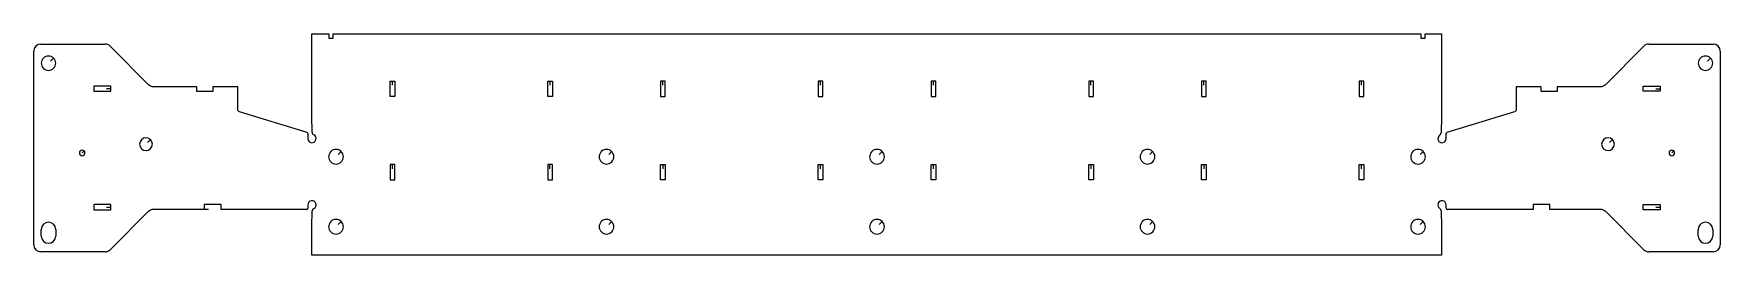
# Model space of a CAD drawing. Extents: x 14 to 1209, y 167 to 324.
import ezdxf

# ---------------------------------------------------------------- set-up
doc = ezdxf.new("R2010")
doc.units = 0

msp = doc.modelspace()

# ---------------------------------------------------------------- linework, layer by layer
for p, q in [((211, 265.05), (211, 323.58)), ((211, 323.58), (223.05, 323.58)), ((223.05, 323.58), (223.05, 320.43)), ((226.05, 320.43), (226.05, 323.58)), ((226.05, 323.58), (996.45, 323.58)), ((996.45, 323.58), (996.45, 320.43)), ((999.45, 320.43), (999.45, 323.58)), ((999.45, 323.58), (1011, 323.58)), ((1011, 323.58), (1011, 265.05)), ((13.95, 174.2), (13.95, 311.2)), ((19, 316.25), (64.47, 316.25)), ((68.04, 314.77), (95.12, 287.7)), ((223.05, 320.43), (226.05, 320.43)), ((996.45, 320.43), (999.45, 320.43)), ((1127.37, 287.7), (1154.45, 314.77)), ((1158.02, 316.25), (1203.49, 316.25)), ((1208.54, 311.2), (1208.54, 174.2)), ((25.88, 304.26), (27.97, 306.34)), ((1199.58, 304.26), (1201.66, 306.34)), ((266.4, 279.15), (266.4, 290.05)), ((266.4, 290.05), (268.05, 290.05)), ((268.1, 287.1), (268.1, 290.05)), ((268.1, 290.05), (269.7, 290.05)), ((269.7, 290.05), (269.7, 279.15)), ((378, 279.15), (378, 290.05)), ((378, 290.05), (379.65, 290.05)), ((379.7, 287.1), (379.7, 290.05)), ((379.7, 290.05), (381.3, 290.05)), ((381.3, 290.05), (381.3, 279.15)), ((459.6, 290.05), (458, 290.05)), ((458, 290.05), (458, 279.15)), ((459.6, 287.1), (459.6, 290.05)), ((461.3, 290.05), (459.65, 290.05)), ((461.3, 279.15), (461.3, 290.05)), ((571.2, 290.05), (569.6, 290.05)), ((569.6, 290.05), (569.6, 279.15)), ((571.2, 287.1), (571.2, 290.05)), ((572.9, 290.05), (571.25, 290.05)), ((572.9, 279.15), (572.9, 290.05)), ((651.2, 290.05), (649.6, 290.05)), ((649.6, 290.05), (649.6, 279.15)), ((651.2, 287.1), (651.2, 290.05)), ((652.9, 290.05), (651.25, 290.05)), ((652.9, 279.15), (652.9, 290.05)), ((762.8, 290.05), (761.2, 290.05)), ((761.2, 290.05), (761.2, 279.15)), ((762.8, 287.1), (762.8, 290.05)), ((764.5, 290.05), (762.85, 290.05)), ((764.5, 279.15), (764.5, 290.05)), ((842.8, 290.05), (841.2, 290.05)), ((841.2, 290.05), (841.2, 279.15)), ((842.8, 287.1), (842.8, 290.05)), ((844.5, 290.05), (842.85, 290.05)), ((844.5, 279.15), (844.5, 290.05)), ((954.4, 290.05), (952.8, 290.05)), ((952.8, 290.05), (952.8, 279.15)), ((954.4, 287.1), (954.4, 290.05)), ((956.1, 290.05), (954.45, 290.05)), ((956.1, 279.15), (956.1, 290.05)), ((68.5, 286.5), (56.6, 286.5)), ((56.6, 286.5), (56.6, 282.85)), ((56.6, 282.85), (68.5, 282.85)), ((65.55, 284.72), (68.5, 284.72)), ((68.5, 284.72), (68.5, 286.5)), ((68.5, 282.85), (68.5, 284.68)), ((98.62, 286.25), (129.2, 286.25)), ((129.2, 286.25), (129.2, 282.85)), ((129.2, 282.85), (141.1, 282.85)), ((141.1, 282.85), (141.1, 286.25)), ((141.1, 286.25), (158.2, 286.25)), ((158.2, 286.25), (158.2, 270.37)), ((269.7, 279.15), (266.4, 279.15)), ((381.3, 279.15), (378, 279.15)), ((458, 279.15), (461.3, 279.15)), ((569.6, 279.15), (572.9, 279.15)), ((649.6, 279.15), (652.9, 279.15)), ((761.2, 279.15), (764.5, 279.15)), ((841.2, 279.15), (844.5, 279.15)), ((952.8, 279.15), (956.1, 279.15)), ((1064.3, 270.37), (1064.3, 286.25)), ((1064.3, 286.25), (1081.4, 286.25)), ((1081.4, 286.25), (1081.4, 282.85)), ((1081.4, 282.85), (1093.3, 282.85)), ((1093.3, 282.85), (1093.3, 286.25)), ((1093.3, 286.25), (1123.87, 286.25)), ((1154, 282.85), (1154, 286.5)), ((1154, 286.5), (1165.9, 286.5)), ((1165.9, 282.85), (1154, 282.85)), ((1162.95, 284.62), (1165.9, 284.62)), ((1165.9, 286.5), (1165.9, 284.68)), ((1165.9, 284.62), (1165.9, 282.85)), ((159.57, 268.5), (207.35, 253.9)), ((211.19, 253.82), (211, 265.05)), ((1011, 265.05), (1010.8, 253.53)), ((1015.14, 253.9), (1062.92, 268.5)), ((208.1, 252.89), (208.1, 249.36)), ((1014.4, 249.36), (1014.4, 252.89)), ((48.21, 239.24), (49.59, 240.61)), ((94.52, 246.55), (96.61, 248.63)), ((229.6, 238.12), (231.69, 240.21)), ((421.2, 238.12), (423.29, 240.21)), ((612.8, 238.12), (614.89, 240.21)), ((804.4, 238.12), (806.49, 240.21)), ((996, 238.12), (998.09, 240.21)), ((1130.12, 246.55), (1132.21, 248.63)), ((1174.2, 239.24), (1175.58, 240.61)), ((268, 230.95), (266.4, 230.95)), ((266.4, 230.95), (266.4, 220.05)), ((268, 228), (268, 230.95)), ((269.7, 230.95), (268.05, 230.95)), ((269.7, 220.05), (269.7, 230.95)), ((379.6, 230.95), (378, 230.95)), ((378, 230.95), (378, 220.05)), ((379.6, 228), (379.6, 230.95)), ((381.3, 230.95), (379.65, 230.95)), ((381.3, 220.05), (381.3, 230.95)), ((458, 220.05), (458, 230.95)), ((458, 230.95), (459.65, 230.95)), ((459.7, 228), (459.7, 230.95)), ((459.7, 230.95), (461.3, 230.95)), ((461.3, 230.95), (461.3, 220.05)), ((569.6, 220.05), (569.6, 230.95)), ((569.6, 230.95), (571.25, 230.95)), ((571.3, 228), (571.3, 230.95)), ((571.3, 230.95), (572.9, 230.95)), ((572.9, 230.95), (572.9, 220.05)), ((649.6, 220.05), (649.6, 230.95)), ((649.6, 230.95), (651.25, 230.95)), ((651.3, 228), (651.3, 230.95)), ((651.3, 230.95), (652.9, 230.95)), ((652.9, 230.95), (652.9, 220.05)), ((761.2, 220.05), (761.2, 230.95)), ((761.2, 230.95), (762.85, 230.95)), ((762.9, 228), (762.9, 230.95)), ((762.9, 230.95), (764.5, 230.95)), ((764.5, 230.95), (764.5, 220.05)), ((841.2, 220.05), (841.2, 230.95)), ((841.2, 230.95), (842.85, 230.95)), ((842.9, 228), (842.9, 230.95)), ((842.9, 230.95), (844.5, 230.95)), ((844.5, 230.95), (844.5, 220.05)), ((952.8, 220.05), (952.8, 230.95)), ((952.8, 230.95), (954.45, 230.95)), ((954.5, 228), (954.5, 230.95)), ((954.5, 230.95), (956.1, 230.95)), ((956.1, 230.95), (956.1, 220.05)), ((266.4, 220.05), (269.7, 220.05)), ((378, 220.05), (381.3, 220.05)), ((461.3, 220.05), (458, 220.05)), ((572.9, 220.05), (569.6, 220.05)), ((652.9, 220.05), (649.6, 220.05)), ((764.5, 220.05), (761.2, 220.05)), ((844.5, 220.05), (841.2, 220.05)), ((956.1, 220.05), (952.8, 220.05)), ((68.5, 202.6), (56.6, 202.6)), ((56.6, 202.6), (56.6, 199)), ((56.6, 199), (68.5, 199)), ((65.55, 200.85), (68.5, 200.85)), ((95.12, 197.7), (68.04, 170.63)), ((68.5, 200.85), (68.5, 202.6)), ((68.5, 199), (68.5, 200.8)), ((134.65, 199.15), (98.62, 199.15)), ((137.65, 199.15), (134.65, 199.15)), ((146.6, 202.6), (134.7, 202.6)), ((134.7, 202.6), (134.7, 199.2)), ((146.6, 199.15), (146.6, 202.6)), ((207.05, 199.15), (146.6, 199.15)), ((208.1, 202.45), (208.1, 200.2)), ((211, 187.2), (211.18, 197.99)), ((1010.8, 198.27), (1011, 187.2)), ((1014.4, 200.2), (1014.4, 202.45)), ((1075.9, 199.15), (1015.45, 199.15)), ((1087.8, 202.6), (1075.9, 202.6)), ((1075.9, 202.6), (1075.9, 199.15)), ((1087.8, 199.15), (1087.8, 202.6)), ((1123.87, 199.15), (1087.8, 199.15)), ((1154.45, 170.63), (1127.37, 197.7)), ((1154, 199), (1154, 202.6)), ((1154, 202.6), (1165.9, 202.6)), ((1165.9, 199), (1154, 199)), ((1162.95, 200.75), (1165.9, 200.75)), ((1165.9, 202.6), (1165.9, 200.8)), ((1165.9, 200.75), (1165.9, 199)), ((19.3, 180.35), (19.3, 185.05)), ((29.5, 185.05), (29.5, 180.35)), ((211, 166.75), (211, 187.2)), ((229.6, 188.58), (231.69, 190.66)), ((421.2, 188.58), (423.29, 190.66)), ((612.8, 188.58), (614.89, 190.66)), ((804.4, 188.58), (806.49, 190.66)), ((996, 188.58), (998.09, 190.66)), ((1011, 187.2), (1011, 166.75)), ((1192.99, 180.35), (1192.99, 185.05)), ((1203.19, 185.05), (1203.19, 180.35)), ((64.47, 169.15), (19, 169.15)), ((1203.49, 169.15), (1158.02, 169.15)), ((1011, 166.75), (211, 166.75))]:
    msp.add_line(p, q)
for centre, radius, start, end in [((19, 311.2), 5.05, 90, 180), ((64.47, 311.2), 5.05, 45, 90), ((1158.02, 311.2), 5.05, 90, 135), ((1203.49, 311.2), 5.05, 0, 90), ((24.4, 302.7), 5.1, 45.55625, 45), ((1198.09, 302.7), 5.1, 45.55625, 45), ((98.62, 291.2), 4.95, 225, 270), ((1123.87, 291.2), 4.95, 270, 315), ((160.15, 270.37), 1.95, 180, 252.76818), ((1062.35, 270.37), 1.95, 286.95189, 0), ((207.05, 252.89), 1.05, 360, 73.45702), ((211.05, 249.36), 2.95, 180, 64.04353), ((213.24, 253.85), 2.05, 180.83841, 243.93534), ((1011.45, 249.36), 2.95, 122.82854, 0), ((1008.75, 253.57), 2.05, 302.44976, 358.88218), ((1015.45, 252.89), 1.05, 107.06286, 180), ((48.25, 239.2), 1.95, 46.45812, 45), ((93.45, 245.4), 4.52, 45.62763, 45.08966), ((228.05, 236.5), 5.2, 45.54566, 45), ((419.65, 236.5), 5.2, 45.54566, 45), ((611.25, 236.5), 5.2, 45.54566, 45), ((802.85, 236.5), 5.2, 45.54566, 45), ((994.45, 236.5), 5.2, 45.54566, 45), ((1129.05, 245.4), 4.52, 45.62763, 45.08966), ((1174.24, 239.2), 1.95, 46.45812, 45), ((211.05, 202.45), 2.95, 295.95647, 180), ((1011.45, 202.45), 2.95, 0, 237.43956), ((98.62, 194.2), 4.95, 90, 135), ((207.05, 200.2), 1.05, 270, 0), ((213.23, 197.95), 2.05, 115.69133, 178.88217), ((228.05, 186.95), 5.2, 45.54566, 45.07795), ((419.65, 186.95), 5.2, 45.54566, 45.07795), ((611.25, 186.95), 5.2, 45.54566, 45.07795), ((802.85, 186.95), 5.2, 45.54566, 45.07795), ((994.45, 186.95), 5.2, 45.54566, 45.07795), ((1008.75, 198.24), 2.05, 0.83842, 57.16387), ((1015.45, 200.2), 1.05, 180, 270), ((1123.87, 194.2), 4.95, 45, 90), ((24.4, 185.05), 5.1, 90, 180), ((24.4, 180.35), 5.1, 180, 0), ((24.4, 185.05), 5.1, 0, 90), ((1198.09, 185.05), 5.1, 90, 180), ((1198.09, 180.35), 5.1, 180, 0), ((1198.09, 185.05), 5.1, 0, 90), ((19, 174.2), 5.05, 180, 270), ((64.47, 174.2), 5.05, 270, 315), ((1158.02, 174.2), 5.05, 225, 270), ((1203.49, 174.2), 5.05, 270, 0)]:
    msp.add_arc(centre, radius, start, end)

doc.saveas('drawing.dxf')
